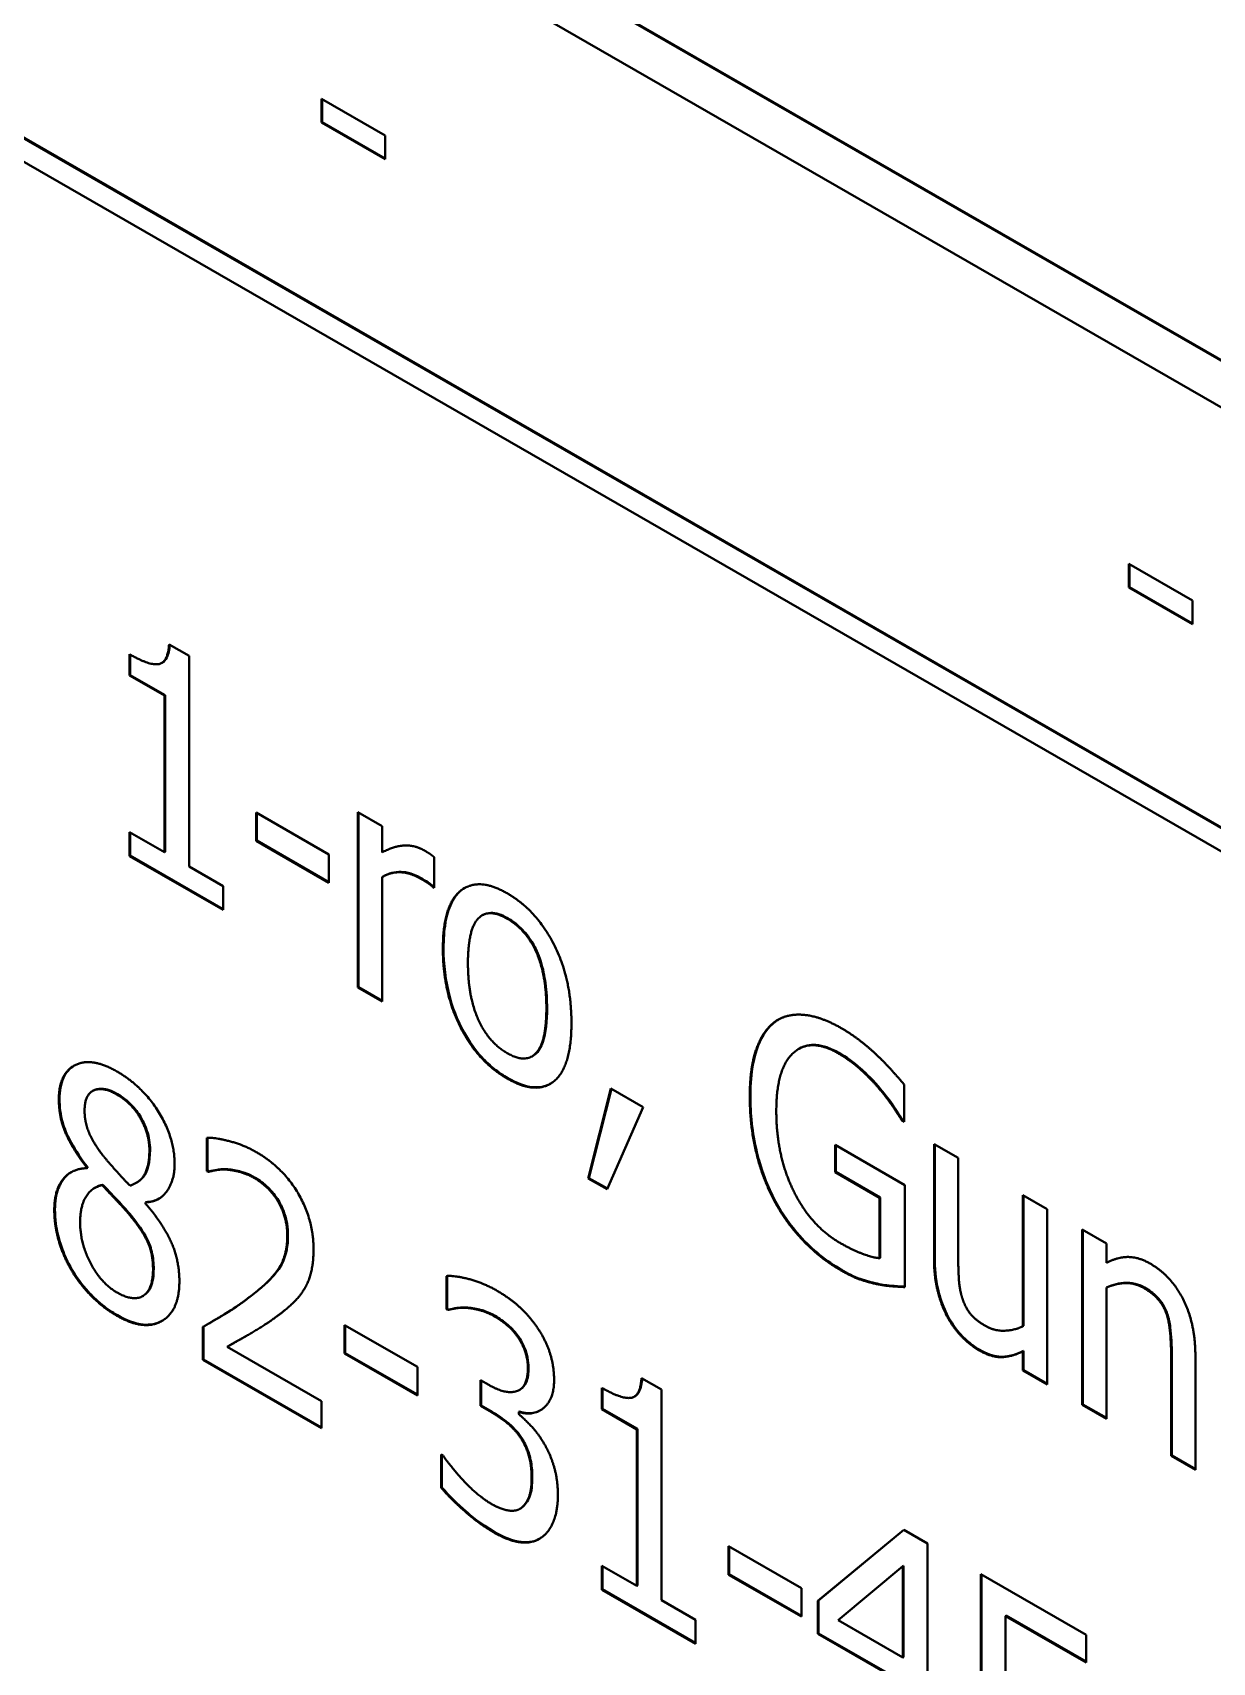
# Model space of a CAD drawing. Header units: millimetres. Extents: x 0 to 3364, y 0 to 2376.
# Drawn here: x 2993.84 to 3000.03, y 1878.05 to 1886.6 of the extents above; entities that cross this region are included whole.
import ezdxf

# ---------------------------------------------------------------- set-up
doc = ezdxf.new("R2010")
doc.units = ezdxf.units.MM
doc.header["$LTSCALE"] = 4
doc.layers.add('가시적인 것(ISO)', color=3, linetype='Continuous', lineweight=40, true_color=0x00ff00)
doc.layers.add('가시적인 좁은 것(ISO)', color=3, linetype='Continuous', lineweight=35, true_color=0x00ff00)

msp = doc.modelspace()

# ---------------------------------------------------------------- linework, layer by layer
at = {"layer": '가시적인 것(ISO)'}
for p, q in [((3021.3157, 1872.6472), (2989.0009, 1891.2561)), ((2989.0044, 1891.2581), (3021.3157, 1872.6513)), ((2989.0009, 1891.0108), (3021.3157, 1872.402)), ((3021.4217, 1870.0109), (2988.8948, 1888.7419)), ((3021.3157, 1870.1946), (2989.0009, 1888.8034)), ((2989.0044, 1888.8055), (3021.3157, 1870.1987)), ((2995.3536, 1886.1287), (2995.3536, 1886.2529)), ((2995.3536, 1886.2529), (2995.6881, 1886.0603)), ((2995.3571, 1886.1307), (2995.3571, 1886.2509)), ((2995.3571, 1886.1307), (2995.3536, 1886.1287)), ((2995.6881, 1885.9361), (2995.3536, 1886.1287)), ((2995.6881, 1885.9402), (2995.3571, 1886.1307)), ((2995.6881, 1886.0603), (2995.6881, 1885.9361)), ((2999.5911, 1883.6885), (2999.5911, 1883.8127)), ((2999.5911, 1883.8127), (2999.9256, 1883.6201)), ((2999.5946, 1883.6905), (2999.5946, 1883.8107)), ((2999.5946, 1883.6905), (2999.5911, 1883.6885)), ((2999.9256, 1883.4959), (2999.5911, 1883.6885)), ((2999.9256, 1883.5), (2999.5946, 1883.6905)), ((2999.9256, 1883.6201), (2999.9256, 1883.4959)), ((2994.5538, 1883.3895), (2994.6587, 1883.3291)), ((2994.3458, 1883.226), (2994.3458, 1883.3383)), ((2994.3493, 1883.2281), (2994.3493, 1883.3363)), ((2994.5188, 1883.2938), (2994.5152, 1883.2917)), ((2994.6587, 1883.3291), (2994.6587, 1882.224)), ((2994.3493, 1883.2281), (2994.3458, 1883.226)), ((2994.5289, 1883.1206), (2994.3458, 1883.226)), ((2994.5324, 1883.1226), (2994.3493, 1883.2281)), ((2994.5324, 1883.1226), (2994.5289, 1883.1206)), ((2994.5289, 1882.2988), (2994.5289, 1883.1206)), ((2994.5324, 1882.3008), (2994.5324, 1883.1226)), ((2995.0111, 1882.358), (2995.0111, 1882.507)), ((2995.0111, 1882.507), (2995.3927, 1882.2873)), ((2995.0146, 1882.36), (2995.0146, 1882.505)), ((2995.5448, 1882.5087), (2995.672, 1882.4355)), ((2995.5448, 1881.5885), (2995.5448, 1882.5087)), ((2995.5484, 1881.5905), (2995.5484, 1882.5067)), ((2994.3458, 1882.279), (2994.3458, 1882.4042)), ((2994.3458, 1882.4042), (2994.5289, 1882.2988)), ((2994.3493, 1882.281), (2994.3493, 1882.4022)), ((2995.672, 1882.4355), (2995.672, 1882.2983)), ((2995.0146, 1882.36), (2995.0111, 1882.358)), ((2995.3927, 1882.1382), (2995.0111, 1882.358)), ((2995.3927, 1882.1423), (2995.0146, 1882.36)), ((2994.3493, 1882.281), (2994.3458, 1882.279)), ((2994.8374, 1881.9958), (2994.3458, 1882.279)), ((2994.8374, 1881.9999), (2994.3493, 1882.281)), ((2994.5324, 1882.3008), (2994.5289, 1882.2988)), ((2995.3927, 1882.2873), (2995.3927, 1882.1382)), ((2995.9454, 1882.2731), (2995.9454, 1882.1121)), ((2994.6587, 1882.224), (2994.8374, 1882.1211)), ((2995.672, 1882.1681), (2995.672, 1881.5152)), ((2995.679, 1882.1722), (2995.6754, 1882.1701)), ((2994.8374, 1882.1211), (2994.8374, 1881.9958)), ((2995.942, 1882.1181), (2995.9385, 1882.1161)), ((2995.9454, 1882.1121), (2995.9385, 1882.1161)), ((2995.9454, 1882.1162), (2995.942, 1882.1181)), ((2996.2006, 1881.9695), (2996.197, 1881.9674)), ((2995.5484, 1881.5905), (2995.5448, 1881.5885)), ((2995.672, 1881.5152), (2995.5448, 1881.5885)), ((2995.672, 1881.5193), (2995.5484, 1881.5905)), ((2996.4622, 1881.2296), (2996.4587, 1881.2276)), ((2997.8626, 1881.2689), (2997.8591, 1881.2668)), ((2994.1557, 1881.0477), (2994.1522, 1881.0456)), ((2996.7542, 1880.587), (2996.8728, 1881.0583)), ((2996.7577, 1880.589), (2996.8754, 1881.0568)), ((2996.8728, 1881.0583), (2997.0421, 1880.9608)), ((2998.4114, 1881.0806), (2998.4114, 1880.8838)), ((2997.0421, 1880.9608), (2996.853, 1880.5301)), ((2998.4037, 1880.8923), (2998.4002, 1880.8903)), ((2998.4114, 1880.8838), (2998.4002, 1880.8903)), ((2998.4114, 1880.8879), (2998.4037, 1880.8923)), ((2994.7523, 1880.6259), (2994.7523, 1880.8008)), ((2994.7559, 1880.6279), (2994.7559, 1880.8008)), ((2998.0504, 1880.6197), (2998.0504, 1880.7628)), ((2998.0504, 1880.7628), (2998.4157, 1880.5524)), ((2998.0539, 1880.6217), (2998.0539, 1880.7607)), ((2998.5687, 1880.1702), (2998.5687, 1880.7674)), ((2998.5687, 1880.7674), (2998.6959, 1880.6942)), ((2998.5722, 1880.1722), (2998.5722, 1880.7654)), ((2998.6959, 1880.6942), (2998.6959, 1880.1695)), ((2994.125, 1880.6474), (2994.1214, 1880.6454)), ((2994.1214, 1880.6404), (2994.1214, 1880.6454)), ((2994.125, 1880.6424), (2994.1214, 1880.6404)), ((2994.125, 1880.6424), (2994.125, 1880.6474)), ((2994.7559, 1880.6279), (2994.7523, 1880.6259)), ((2994.7601, 1880.6214), (2994.7523, 1880.6259)), ((2994.7636, 1880.6235), (2994.7559, 1880.6279)), ((2994.7636, 1880.6235), (2994.7601, 1880.6214)), ((2998.0539, 1880.6217), (2998.0504, 1880.6197)), ((2998.2833, 1880.4855), (2998.0504, 1880.6197)), ((2998.2868, 1880.4876), (2998.0539, 1880.6217)), ((2994.1666, 1880.5386), (2994.1631, 1880.5366)), ((2994.2066, 1880.5537), (2994.2031, 1880.5516)), ((2994.3837, 1880.5649), (2994.3801, 1880.5629)), ((2996.7577, 1880.589), (2996.7542, 1880.587)), ((2996.853, 1880.5301), (2996.7542, 1880.587)), ((2996.8545, 1880.5333), (2996.7577, 1880.589)), ((2998.4157, 1880.5524), (2998.4157, 1880.0168)), ((2994.4327, 1880.4632), (2994.4292, 1880.4612)), ((2994.4292, 1880.4612), (2994.4292, 1880.4562)), ((2998.2868, 1880.4876), (2998.2833, 1880.4855)), ((2998.2833, 1880.1685), (2998.2833, 1880.4855)), ((2998.2868, 1880.1706), (2998.2868, 1880.4876)), ((2999.0354, 1879.811), (2999.0354, 1880.4987)), ((2999.0354, 1880.4987), (2999.1626, 1880.4254)), ((2999.0389, 1879.813), (2999.0389, 1880.4966)), ((2994.3545, 1880.392), (2994.3509, 1880.39)), ((2999.1626, 1880.4254), (2999.1626, 1879.5052)), ((2999.3465, 1879.3992), (2999.3465, 1880.3195)), ((2999.3465, 1880.3195), (2999.4737, 1880.2462)), ((2999.3501, 1879.4013), (2999.3501, 1880.3174)), ((2999.4737, 1880.2462), (2999.4737, 1880.1439)), ((2998.2868, 1880.1706), (2998.2833, 1880.1685)), ((2996.0098, 1879.9008), (2996.0098, 1880.0747)), ((2996.0134, 1879.9028), (2996.0134, 1880.0749)), ((2999.4773, 1880.0157), (2999.4737, 1880.0137)), ((2999.4737, 1880.0137), (2999.4737, 1879.326)), ((2994.4187, 1879.9716), (2994.4152, 1879.9696)), ((2996.0134, 1879.9028), (2996.0098, 1879.9008)), ((2996.0176, 1879.8963), (2996.0098, 1879.9008)), ((2996.0211, 1879.8983), (2996.0134, 1879.9028)), ((2996.0211, 1879.8983), (2996.0176, 1879.8963)), ((2996.1208, 1879.9095), (2996.1173, 1879.9075)), ((2999.7927, 1879.8768), (2999.7892, 1879.8748)), ((2994.7317, 1879.6341), (2994.7317, 1879.808)), ((2994.7352, 1879.6361), (2994.7352, 1879.81)), ((2994.7664, 1879.8278), (2994.7629, 1879.8258)), ((2995.4752, 1879.668), (2995.4752, 1879.8171)), ((2995.4752, 1879.8171), (2995.8568, 1879.5973)), ((2995.4787, 1879.6701), (2995.4787, 1879.8151)), ((2996.3881, 1879.7566), (2996.3846, 1879.7545)), ((2999.0389, 1879.813), (2999.0354, 1879.811)), ((2994.8616, 1879.7055), (2994.8581, 1879.7034)), ((2994.8581, 1879.7034), (2995.354, 1879.4178)), ((2995.4787, 1879.6701), (2995.4752, 1879.668)), ((2995.8568, 1879.4483), (2995.4752, 1879.668)), ((2995.8568, 1879.4523), (2995.4787, 1879.6701)), ((2999.0389, 1879.6818), (2999.0354, 1879.6798)), ((2999.0354, 1879.5784), (2999.0354, 1879.6798)), ((2999.0389, 1879.5804), (2999.0389, 1879.6818)), ((2994.7352, 1879.6361), (2994.7317, 1879.6341)), ((2995.354, 1879.2757), (2994.7317, 1879.6341)), ((2995.354, 1879.2798), (2994.7352, 1879.6361)), ((2995.8568, 1879.5973), (2995.8568, 1879.4483)), ((2999.0389, 1879.5804), (2999.0354, 1879.5784)), ((2999.1626, 1879.5052), (2999.0354, 1879.5784)), ((2999.1626, 1879.5092), (2999.0389, 1879.5804)), ((2999.8133, 1879.1305), (2999.8133, 1879.6552)), ((2999.8168, 1879.1325), (2999.8168, 1879.6572)), ((2999.9405, 1879.6545), (2999.9405, 1879.0572)), ((2996.1878, 1879.3928), (2996.1878, 1879.529)), ((2996.1878, 1879.529), (2996.2325, 1879.5033)), ((2996.1913, 1879.3949), (2996.1913, 1879.527)), ((2997.0335, 1879.5388), (2997.1384, 1879.4784)), ((2995.354, 1879.4178), (2995.354, 1879.2757)), ((2996.3958, 1879.4783), (2996.3923, 1879.4763)), ((2996.8255, 1879.3754), (2996.8255, 1879.4877)), ((2996.8291, 1879.3774), (2996.8291, 1879.4857)), ((2996.9985, 1879.4431), (2996.995, 1879.4411)), ((2997.1384, 1879.4784), (2997.1384, 1878.3734)), ((2996.1913, 1879.3949), (2996.1878, 1879.3928)), ((2996.2453, 1879.3597), (2996.1878, 1879.3928)), ((2996.2489, 1879.3617), (2996.1913, 1879.3949)), ((2996.3924, 1879.3635), (2996.3889, 1879.3615)), ((2996.3889, 1879.3615), (2996.3889, 1879.3496)), ((2996.8291, 1879.3774), (2996.8255, 1879.3754)), ((2997.0086, 1879.27), (2996.8255, 1879.3754)), ((2997.0121, 1879.272), (2996.8291, 1879.3774)), ((2999.3501, 1879.4013), (2999.3465, 1879.3992)), ((2999.4737, 1879.326), (2999.3465, 1879.3992)), ((2999.4737, 1879.3301), (2999.3501, 1879.4013)), ((2997.0121, 1879.272), (2997.0086, 1879.27)), ((2997.0086, 1878.4481), (2997.0086, 1879.27)), ((2997.0121, 1878.4501), (2997.0121, 1879.272)), ((2995.9823, 1879.1375), (2995.9918, 1879.132)), ((2995.9823, 1878.9636), (2995.9823, 1879.1375)), ((2995.9859, 1878.9656), (2995.9859, 1879.1355)), ((2999.8168, 1879.1325), (2999.8133, 1879.1305)), ((2999.9405, 1879.0572), (2999.8133, 1879.1305)), ((2999.9405, 1879.0613), (2999.8168, 1879.1325)), ((2995.9859, 1878.9656), (2995.9823, 1878.9636)), ((2996.3986, 1878.8549), (2996.3951, 1878.8529)), ((2996.4053, 1878.8592), (2996.4018, 1878.8572)), ((2997.9592, 1878.3697), (2998.4096, 1878.7424)), ((2997.9628, 1878.3718), (2998.4103, 1878.742)), ((2998.4096, 1878.7424), (2998.5343, 1878.6706)), ((2997.4908, 1878.5073), (2997.4908, 1878.6564)), ((2997.4908, 1878.6564), (2997.8724, 1878.4366)), ((2997.4943, 1878.5094), (2997.4943, 1878.6543)), ((2998.5343, 1878.6706), (2998.5343, 1877.9979)), ((2996.8255, 1878.4283), (2996.8255, 1878.5535)), ((2996.8255, 1878.5535), (2997.0086, 1878.4481)), ((2996.8291, 1878.4304), (2996.8291, 1878.5515)), ((2998.4045, 1878.5516), (2998.065, 1878.2681)), ((2998.408, 1878.5536), (2998.4045, 1878.5516)), ((2998.4045, 1878.0726), (2998.4045, 1878.5516)), ((2998.408, 1878.0746), (2998.408, 1878.5536)), ((2997.4943, 1878.5094), (2997.4908, 1878.5073)), ((2997.8724, 1878.2876), (2997.4908, 1878.5073)), ((2997.8724, 1878.2916), (2997.4943, 1878.5094)), ((2998.8145, 1877.8772), (2998.8145, 1878.5093)), ((2998.8145, 1878.5093), (2999.3672, 1878.191)), ((2998.818, 1877.8793), (2998.818, 1878.5072)), ((2996.8291, 1878.4304), (2996.8255, 1878.4283)), ((2997.3172, 1878.1452), (2996.8255, 1878.4283)), ((2997.3172, 1878.1493), (2996.8291, 1878.4304)), ((2997.0121, 1878.4501), (2997.0086, 1878.4481)), ((2997.8724, 1878.4366), (2997.8724, 1878.2876)), ((2997.1384, 1878.3734), (2997.3172, 1878.2704)), ((2997.9628, 1878.3718), (2997.9592, 1878.3697)), ((2997.9592, 1878.1968), (2997.9592, 1878.3697)), ((2997.9628, 1878.1989), (2997.9628, 1878.3718)), ((2998.9478, 1878.2925), (2998.9443, 1878.2904)), ((2999.3672, 1878.051), (2998.9478, 1878.2925)), ((2997.3172, 1878.2704), (2997.3172, 1878.1452)), ((2998.065, 1878.2681), (2998.4045, 1878.0726)), ((2999.3672, 1878.0469), (2998.9443, 1878.2904)), ((2998.9443, 1878.2904), (2998.9443, 1877.9635)), ((2997.9628, 1878.1989), (2997.9592, 1878.1968)), ((2998.4045, 1877.9404), (2997.9592, 1878.1968)), ((2998.408, 1877.9425), (2997.9628, 1878.1989)), ((2999.3672, 1878.191), (2999.3672, 1878.0469)), ((2998.408, 1878.0746), (2998.4045, 1878.0726))]:
    msp.add_line(p, q, dxfattribs=at)
for points, degree in [([(2994.3458, 1883.3383), (2994.4498, 1883.2784), (2994.5478, 1883.2936), (2994.5538, 1883.3895)], 2), ([(2995.672, 1882.2983), (2995.7417, 1882.3338), (2995.8457, 1882.3355), (2995.8938, 1882.3078)], 2), ([(2995.8938, 1882.3078), (2995.9136, 1882.2964), (2995.9333, 1882.283), (2995.9454, 1882.2731)], 2), ([(2995.8706, 1882.1621), (2995.819, 1882.1918), (2995.7176, 1882.1956), (2995.672, 1882.1681)], 2), ([(2995.9385, 1882.1161), (2995.9247, 1882.129), (2995.8929, 1882.1493), (2995.8706, 1882.1621)], 2), ([(2995.9909, 1881.7917), (2995.9909, 1882.0223), (2996.1766, 1882.1708), (2996.3287, 1882.0832)], 2), ([(2996.3287, 1882.0832), (2996.4817, 1881.995), (2996.6657, 1881.6347), (2996.6657, 1881.4032)], 2), ([(2996.3287, 1881.95), (2996.2299, 1882.0069), (2996.1224, 1881.8949), (2996.1224, 1881.716)], 2), ([(2996.5341, 1881.4789), (2996.5341, 1881.6578), (2996.4276, 1881.8931), (2996.3287, 1881.95)], 2), ([(2996.3287, 1881.1112), (2996.1714, 1881.2018), (2995.9909, 1881.5671), (2995.9909, 1881.7917)], 2), ([(2996.1224, 1881.716), (2996.1224, 1881.5421), (2996.2299, 1881.3013), (2996.3287, 1881.2444)], 2), ([(2996.3287, 1881.2444), (2996.4267, 1881.188), (2996.5341, 1881.302), (2996.5341, 1881.4789)], 2), ([(2996.6657, 1881.4032), (2996.6657, 1881.1706), (2996.4817, 1881.0231), (2996.3287, 1881.1112)], 2), ([(2997.6017, 1881.0182), (2997.6017, 1881.1663), (2997.6696, 1881.3617), (2997.7332, 1881.4085)], 2), ([(2997.7332, 1881.4085), (2997.7951, 1881.4534), (2997.9747, 1881.4374), (2998.0822, 1881.3755)], 2), ([(2997.7367, 1881.4106), (2997.7417, 1881.4142), (2997.7468, 1881.4175), (2997.752, 1881.4206)], 3), ([(2998.0822, 1881.3755), (2998.1329, 1881.3463), (2998.2257, 1881.275), (2998.2687, 1881.2343)], 2), ([(2998.0658, 1881.2438), (2997.9206, 1881.3275), (2997.7409, 1881.1646), (2997.7409, 1880.943)], 2), ([(2998.273, 1881.0669), (2998.2317, 1881.1155), (2998.1269, 1881.2087), (2998.0658, 1881.2438)], 2), ([(2998.2687, 1881.2343), (2998.3022, 1881.2031), (2998.3856, 1881.1114), (2998.4114, 1881.0806)], 2), ([(2993.9753, 1881.0008), (2993.9753, 1881.1389), (2994.1472, 1881.2248), (2994.2796, 1881.1486)], 2), ([(2994.2796, 1881.1486), (2994.4171, 1881.0694), (2994.583, 1880.7989), (2994.583, 1880.6618)], 2), ([(2994.2787, 1881.0278), (2994.2048, 1881.0704), (2994.1103, 1881.0265), (2994.1103, 1880.942)], 2), ([(2998.4002, 1880.8903), (2998.3753, 1880.9315), (2998.3211, 1881.0113), (2998.273, 1881.0669)], 2), ([(2994.1214, 1880.6454), (2994.0475, 1880.7406), (2993.9753, 1880.9074), (2993.9753, 1881.0008)], 2), ([(2994.4506, 1880.736), (2994.4506, 1880.8185), (2994.3595, 1880.9813), (2994.2787, 1881.0278)], 2), ([(2997.7332, 1880.4644), (2997.6696, 1880.5826), (2997.6017, 1880.8622), (2997.6017, 1881.0182)], 2), ([(2994.1103, 1880.942), (2994.1103, 1880.8814), (2994.1584, 1880.7692), (2994.2065, 1880.7077)], 2), ([(2997.7409, 1880.943), (2997.7409, 1880.8197), (2997.7882, 1880.6077), (2997.8329, 1880.5183)], 2), ([(2994.7523, 1880.8008), (2994.7945, 1880.8014), (2994.944, 1880.764), (2995.0111, 1880.7254)], 2), ([(2994.2065, 1880.7077), (2994.2272, 1880.6819), (2994.314, 1880.5832), (2994.3492, 1880.549)], 2), ([(2994.3492, 1880.549), (2994.4085, 1880.5695), (2994.4506, 1880.6615), (2994.4506, 1880.736)], 2), ([(2995.0111, 1880.7254), (2995.152, 1880.6442), (2995.3119, 1880.3703), (2995.3119, 1880.2152)], 2), ([(2993.9513, 1880.4224), (2993.9513, 1880.5218), (2994.0389, 1880.6382), (2994.1214, 1880.6404)], 2), ([(2994.583, 1880.6618), (2994.583, 1880.5793), (2994.5039, 1880.4639), (2994.4292, 1880.4612)], 2), ([(2994.8572, 1880.6331), (2994.8288, 1880.6355), (2994.7764, 1880.626), (2994.7601, 1880.6214)], 2), ([(2995.0016, 1880.5887), (2994.9655, 1880.6095), (2994.8916, 1880.6302), (2994.8572, 1880.6331)], 2), ([(2994.2031, 1880.5516), (2994.1464, 1880.5396), (2994.0871, 1880.4406), (2994.0871, 1880.3561)], 2), ([(2994.2066, 1880.5537), (2994.1923, 1880.5506), (2994.1789, 1880.5457), (2994.1666, 1880.5386)], 3), ([(2994.3509, 1880.39), (2994.3277, 1880.4192), (2994.2512, 1880.5001), (2994.2031, 1880.5516)], 2), ([(2995.1245, 1880.4682), (2995.1013, 1880.5064), (2995.0386, 1880.5674), (2995.0016, 1880.5887)], 2), ([(2997.8329, 1880.5183), (2997.8767, 1880.4295), (2997.9988, 1880.2926), (2998.0753, 1880.2486)], 2), ([(2994.4292, 1880.4562), (2994.5168, 1880.3561), (2994.6079, 1880.1605), (2994.6079, 1880.0472)], 2), ([(2994.501, 1880.4809), (2994.4809, 1880.4698), (2994.4579, 1880.4641), (2994.4327, 1880.4632)], 3), ([(2995.1744, 1880.2855), (2995.1744, 1880.3372), (2995.1477, 1880.43), (2995.1245, 1880.4682)], 2), ([(2998.0804, 1880.1045), (2997.9739, 1880.1659), (2997.7968, 1880.3473), (2997.7332, 1880.4644)], 2), ([(2994.0381, 1880.111), (2993.9951, 1880.1855), (2993.9513, 1880.3459), (2993.9513, 1880.4224)], 2), ([(2994.0871, 1880.3561), (2994.0871, 1880.2448), (2994.1979, 1880.0359), (2994.2813, 1879.9878)], 2), ([(2994.4696, 1880.111), (2994.4696, 1880.1865), (2994.4206, 1880.3042), (2994.3509, 1880.39)], 2), ([(2994.975, 1879.9631), (2995.0901, 1880.0508), (2995.1744, 1880.1871), (2995.1744, 1880.2855)], 2), ([(2995.3119, 1880.2152), (2995.3119, 1880.1427), (2995.2844, 1880.0373), (2995.2595, 1880)], 2), ([(2998.0753, 1880.2486), (2998.132, 1880.2159), (2998.2446, 1880.1709), (2998.2833, 1880.1685)], 2), ([(2999.4737, 1880.1439), (2999.5305, 1880.1738), (2999.6413, 1880.1755), (2999.7032, 1880.1399)], 2), ([(2994.2796, 1879.8666), (2994.2048, 1879.9097), (2994.081, 1880.0356), (2994.0381, 1880.111)], 2), ([(2994.2813, 1879.9878), (2994.3664, 1879.9388), (2994.4696, 1880.0037), (2994.4696, 1880.111)], 2), ([(2998.267, 1880.0328), (2998.2171, 1880.0437), (2998.1372, 1880.0718), (2998.0804, 1880.1045)], 2), ([(2998.6366, 1879.8647), (2998.6048, 1879.9258), (2998.5687, 1880.0767), (2998.5687, 1880.1702)], 2), ([(2998.6959, 1880.1695), (2998.6959, 1880.0959), (2998.7045, 1879.9946), (2998.7199, 1879.9499)], 2), ([(2999.7032, 1880.1399), (2999.815, 1880.0756), (2999.9405, 1879.8244), (2999.9405, 1879.6545)], 2), ([(2994.6079, 1880.0472), (2994.6079, 1879.8902), (2994.4206, 1879.7854), (2994.2796, 1879.8666)], 2), ([(2996.0098, 1880.0747), (2996.0537, 1880.0783), (2996.2049, 1880.0378), (2996.2729, 1879.9987)], 2), ([(2998.4157, 1880.0168), (2998.3899, 1880.0177), (2998.3039, 1880.0245), (2998.267, 1880.0328)], 2), ([(2999.6697, 1880.0121), (2999.6224, 1880.0393), (2999.5219, 1880.0356), (2999.4737, 1880.0137)], 2), ([(2999.7892, 1879.8748), (2999.7737, 1879.9184), (2999.7178, 1879.9844), (2999.6697, 1880.0121)], 2), ([(2994.7317, 1879.808), (2994.7988, 1879.8459), (2994.9182, 1879.9192), (2994.975, 1879.9631)], 2), ([(2995.2595, 1880), (2995.2345, 1879.9607), (2995.1641, 1879.8959), (2995.1254, 1879.8675)], 2), ([(2996.2729, 1879.9987), (2996.3416, 1879.9591), (2996.443, 1879.867), (2996.4843, 1879.8074)], 2), ([(2998.7199, 1879.9499), (2998.7354, 1879.9052), (2998.7896, 1879.8412), (2998.8394, 1879.8125)], 2), ([(2995.1254, 1879.8675), (2995.0618, 1879.8196), (2994.9053, 1879.7289), (2994.8581, 1879.7034)], 2), ([(2996.1173, 1879.9075), (2996.0846, 1879.9094), (2996.0365, 1879.9013), (2996.0176, 1879.8963)], 2), ([(2996.2617, 1879.8631), (2996.2247, 1879.8844), (2996.1525, 1879.9041), (2996.1173, 1879.9075)], 2), ([(2996.3846, 1879.7545), (2996.3588, 1879.7902), (2996.2969, 1879.8428), (2996.2617, 1879.8631)], 2), ([(2998.8059, 1879.6847), (2998.7569, 1879.7129), (2998.6692, 1879.8032), (2998.6366, 1879.8647)], 2), ([(2999.8133, 1879.6552), (2999.8133, 1879.7188), (2999.8029, 1879.834), (2999.7892, 1879.8748)], 2), ([(2994.9605, 1879.7609), (2994.9281, 1879.7423), (2994.8919, 1879.7218), (2994.8616, 1879.7055)], 3), ([(2996.437, 1879.5912), (2996.437, 1879.6379), (2996.4069, 1879.7218), (2996.3846, 1879.7545)], 2), ([(2996.4843, 1879.8074), (2996.529, 1879.7429), (2996.5745, 1879.6044), (2996.5745, 1879.5289)], 2), ([(2998.8394, 1879.8125), (2998.8858, 1879.7858), (2998.9915, 1879.7895), (2999.0354, 1879.811)], 2), ([(2999.0354, 1879.6798), (2998.9769, 1879.6508), (2998.8712, 1879.6471), (2998.8059, 1879.6847)], 2), ([(2996.2325, 1879.5033), (2996.3236, 1879.4508), (2996.437, 1879.4908), (2996.437, 1879.5912)], 2), ([(2996.5745, 1879.5289), (2996.5745, 1879.4275), (2996.4654, 1879.3373), (2996.3889, 1879.3615)], 2), ([(2996.8255, 1879.4877), (2996.9295, 1879.4278), (2997.0275, 1879.4429), (2997.0335, 1879.5388)], 2), ([(2996.3966, 1879.2288), (2996.3683, 1879.27), (2996.2909, 1879.3335), (2996.2453, 1879.3597)], 2), ([(2996.3889, 1879.3496), (2996.4207, 1879.3233), (2996.4929, 1879.246), (2996.5238, 1879.1924)], 2), ([(2996.4568, 1879.0163), (2996.4568, 1879.0829), (2996.425, 1879.1877), (2996.3966, 1879.2288)], 2), ([(2996.5238, 1879.1924), (2996.5548, 1879.1398), (2996.5943, 1879.0057), (2996.5943, 1878.9252)], 2), ([(2995.9918, 1879.132), (2996.0348, 1879.0695), (2996.1774, 1878.9178), (2996.2496, 1878.8762)], 2), ([(2996.4018, 1878.8572), (2996.4284, 1878.8786), (2996.4568, 1878.9497), (2996.4568, 1879.0163)], 2), ([(2996.2574, 1878.7297), (2996.1817, 1878.7732), (2996.033, 1878.9036), (2995.9823, 1878.9636)], 2), ([(2996.5943, 1878.9252), (2996.5943, 1878.8427), (2996.5479, 1878.7293), (2996.5049, 1878.7004)], 2), ([(2996.2496, 1878.8762), (2996.2909, 1878.8525), (2996.3734, 1878.8367), (2996.4018, 1878.8572)], 2), ([(2996.3986, 1878.8549), (2996.4009, 1878.8562), (2996.4031, 1878.8577), (2996.4053, 1878.8592)], 3), ([(2996.5049, 1878.7004), (2996.4611, 1878.67), (2996.3365, 1878.6841), (2996.2574, 1878.7297)], 2)]:
    msp.add_open_spline(points, degree=degree, dxfattribs=at)
for points, knots in [([(2994.5188, 1883.2938), (2994.5288, 1883.2995), (2994.5363, 1883.3089), (2994.5509, 1883.3389), (2994.5553, 1883.363), (2994.5571, 1883.3876)], [-0.0317599, -0.0317599, -0.0317599, -0.0317599, -0.01978743, -0.01978743, -0.00099637, -0.00099637, -0.00099637, -0.00099637]), ([(2995.8741, 1882.1642), (2995.8568, 1882.1742), (2995.8397, 1882.1817), (2995.8031, 1882.193), (2995.7858, 1882.1952), (2995.737, 1882.197), (2995.7062, 1882.1879), (2995.679, 1882.1722)], [-0.05828388, -0.05828388, -0.05828388, -0.05828388, -0.0470529, -0.0470529, -0.03397152, -0.03397152, -0.00135985, -0.00135985, -0.00135985, -0.00135985]), ([(2995.942, 1882.1181), (2995.9286, 1882.1307), (2995.9168, 1882.1383), (2995.9001, 1882.149), (2995.8864, 1882.1571), (2995.8741, 1882.1642)], [-0.0141823, -0.0141823, -0.0141823, -0.0141823, -0.01041743, -0.01041743, 0, 0, 0, 0]), ([(2995.9945, 1881.7938), (2995.9945, 1881.841), (2995.9974, 1881.8872), (2996.0111, 1881.9666), (2996.0209, 1882.0012), (2996.0575, 1882.0765), (2996.0844, 1882.0988), (2996.1059, 1882.1115)], [-0.13063328, -0.13063328, -0.13063328, -0.13063328, -0.1123019, -0.1123019, -0.09621194, -0.09621194, -0.07150376, -0.07150376, -0.07150376, -0.07150376]), ([(2996.3323, 1881.952), (2996.3163, 1881.9612), (2996.3003, 1881.9687), (2996.2701, 1881.9784), (2996.2562, 1881.9809), (2996.2271, 1881.9805), (2996.213, 1881.9766), (2996.2006, 1881.9695)], [-0.13544963, -0.13544963, -0.13544963, -0.13544963, -0.11875979, -0.11875979, -0.10326441, -0.10326441, -0.08473146, -0.08473146, -0.08473146, -0.08473146]), ([(2996.5377, 1881.4809), (2996.5377, 1881.5229), (2996.5355, 1881.5678), (2996.5244, 1881.649), (2996.5167, 1881.6874), (2996.4908, 1881.7675), (2996.4755, 1881.7977), (2996.4473, 1881.8461), (2996.4293, 1881.8704), (2996.3845, 1881.9173), (2996.3585, 1881.9369), (2996.3323, 1881.952)], [-0.085957, -0.085957, -0.085957, -0.085957, -0.06934265, -0.06934265, -0.05592497, -0.05592497, -0.04101288, -0.04101288, -0.02228505, -0.02228505, 0, 0, 0, 0]), ([(2996.3323, 1881.1133), (2996.3079, 1881.1273), (2996.2835, 1881.1437), (2996.2373, 1881.1808), (2996.2156, 1881.2009), (2996.1598, 1881.2616), (2996.1292, 1881.3046), (2996.0782, 1881.3962), (2996.05, 1881.4567), (2996.0033, 1881.624), (2995.9945, 1881.7125), (2995.9945, 1881.7938)], [-0.2314011, -0.2314011, -0.2314011, -0.2314011, -0.1968434, -0.1968434, -0.1646481, -0.1646481, -0.1102897, -0.1102897, -0.0596216, -0.0596216, 0, 0, 0, 0]), ([(2996.4622, 1881.2296), (2996.4657, 1881.2316), (2996.469, 1881.2338), (2996.4937, 1881.253), (2996.5069, 1881.2782), (2996.5319, 1881.3504), (2996.5377, 1881.4138), (2996.5377, 1881.4809)], [-0.07855563, -0.07855563, -0.07855563, -0.07855563, -0.07477469, -0.07477469, -0.04926273, -0.04926273, 0, 0, 0, 0]), ([(2997.6052, 1881.0202), (2997.6052, 1881.1527), (2997.6256, 1881.2331), (2997.6673, 1881.338), (2997.6968, 1881.3812), (2997.7367, 1881.4106)], [-0.1010123, -0.1010123, -0.1010123, -0.1010123, -0.0512306, -0.0512306, 0, 0, 0, 0]), ([(2998.0694, 1881.2458), (2998.0481, 1881.2581), (2998.027, 1881.2681), (2997.9863, 1881.2822), (2997.9671, 1881.2865), (2997.9162, 1881.2901), (2997.8877, 1881.2833), (2997.8626, 1881.2689)], [-0.2319582, -0.2319582, -0.2319582, -0.2319582, -0.2003238, -0.2003238, -0.1702621, -0.1702621, -0.1174823, -0.1174823, -0.1174823, -0.1174823]), ([(2998.2765, 1881.0689), (2998.2359, 1881.1167), (2998.1976, 1881.1509), (2998.1459, 1881.197), (2998.1076, 1881.2238), (2998.0694, 1881.2458)], [-0.04550665, -0.04550665, -0.04550665, -0.04550665, -0.03248246, -0.03248246, 0, 0, 0, 0]), ([(2993.9789, 1881.0028), (2993.9789, 1881.0456), (2993.985, 1881.0837), (2994.0125, 1881.1437), (2994.0316, 1881.1646), (2994.0554, 1881.1788)], [-0.12921529, -0.12921529, -0.12921529, -0.12921529, -0.09902146, -0.09902146, -0.07121286, -0.07121286, -0.07121286, -0.07121286]), ([(2994.2823, 1881.0299), (2994.2678, 1881.0382), (2994.2533, 1881.0451), (2994.2259, 1881.0545), (2994.2132, 1881.0573), (2994.1797, 1881.0588), (2994.165, 1881.053), (2994.1557, 1881.0477)], [-0.05867166, -0.05867166, -0.05867166, -0.05867166, -0.05189461, -0.05189461, -0.04562209, -0.04562209, -0.03464209, -0.03464209, -0.03464209, -0.03464209]), ([(2994.4542, 1880.7381), (2994.4542, 1880.7539), (2994.4529, 1880.7704), (2994.4474, 1880.8038), (2994.4433, 1880.8202), (2994.4272, 1880.8682), (2994.414, 1880.893), (2994.3913, 1880.9317), (2994.3752, 1880.953), (2994.3334, 1880.9963), (2994.3077, 1881.0152), (2994.2823, 1881.0299)], [-0.05989215, -0.05989215, -0.05989215, -0.05989215, -0.05404353, -0.05404353, -0.04852632, -0.04852632, -0.03817621, -0.03817621, -0.02161121, -0.02161121, 0, 0, 0, 0]), ([(2996.5554, 1881.0841), (2996.5281, 1881.069), (2996.497, 1881.0627), (2996.4206, 1881.0705), (2996.3767, 1881.0877), (2996.3323, 1881.1133)], [-0.07012066, -0.07012066, -0.07012066, -0.07012066, -0.03775459, -0.03775459, 0, 0, 0, 0]), ([(2998.4037, 1880.8923), (2998.3871, 1880.9198), (2998.3697, 1880.9469), (2998.331, 1881.004), (2998.3036, 1881.0377), (2998.2765, 1881.0689)], [-0.04799963, -0.04799963, -0.04799963, -0.04799963, -0.02569689, -0.02569689, 0, 0, 0, 0]), ([(2994.125, 1880.6474), (2994.094, 1880.6873), (2994.0639, 1880.7309), (2994.0141, 1880.8228), (2994.0024, 1880.8567), (2993.9836, 1880.9221), (2993.9789, 1880.9639), (2993.9789, 1881.0028)], [-0.05713159, -0.05713159, -0.05713159, -0.05713159, -0.04306073, -0.04306073, -0.0285692, -0.0285692, 0, 0, 0, 0]), ([(2997.7367, 1880.4665), (2997.715, 1880.5069), (2997.6964, 1880.5481), (2997.6607, 1880.6424), (2997.6477, 1880.6891), (2997.6142, 1880.8271), (2997.6052, 1880.9274), (2997.6052, 1881.0202)], [-0.1102144, -0.1102144, -0.1102144, -0.1102144, -0.0915163, -0.0915163, -0.0681294, -0.0681294, 0, 0, 0, 0]), ([(2994.3837, 1880.5649), (2994.3903, 1880.5687), (2994.3966, 1880.573), (2994.4149, 1880.5881), (2994.4256, 1880.6011), (2994.4398, 1880.632), (2994.4542, 1880.6662), (2994.4542, 1880.7381)], [-0.1409365, -0.1409365, -0.1409365, -0.1409365, -0.1125036, -0.1125036, -0.0527141, -0.0527141, 0, 0, 0, 0]), ([(2993.9548, 1880.4244), (2993.9548, 1880.4653), (2993.9604, 1880.502), (2993.9818, 1880.5588), (2993.9979, 1880.5875), (2994.0297, 1880.6131), (2994.0351, 1880.6168), (2994.0407, 1880.6201)], [-0.11622312, -0.11622312, -0.11622312, -0.11622312, -0.07193275, -0.07193275, -0.03671826, -0.03671826, -0.02992557, -0.02992557, -0.02992557, -0.02992557]), ([(2994.8607, 1880.6351), (2994.8326, 1880.6375), (2994.813, 1880.634), (2994.7927, 1880.6303), (2994.7767, 1880.6271), (2994.7636, 1880.6235)], [-0.02081777, -0.02081777, -0.02081777, -0.02081777, -0.01379429, -0.01379429, 0, 0, 0, 0]), ([(2995.0051, 1880.5907), (2994.9706, 1880.6106), (2994.9437, 1880.6186), (2994.9077, 1880.6287), (2994.8839, 1880.6332), (2994.8607, 1880.6351)], [-0.03148889, -0.03148889, -0.03148889, -0.03148889, -0.02135379, -0.02135379, 0, 0, 0, 0]), ([(2994.3545, 1880.392), (2994.3359, 1880.4154), (2994.3128, 1880.4408), (2994.2642, 1880.4922), (2994.2354, 1880.5229), (2994.2066, 1880.5537)], [-0.04469666, -0.04469666, -0.04469666, -0.04469666, -0.02652761, -0.02652761, 0, 0, 0, 0]), ([(2995.1281, 1880.4703), (2995.1203, 1880.483), (2995.1119, 1880.4951), (2995.0908, 1880.5216), (2995.0801, 1880.5325), (2995.0514, 1880.5604), (2995.0284, 1880.5773), (2995.0051, 1880.5907)], [-0.03025866, -0.03025866, -0.03025866, -0.03025866, -0.02572677, -0.02572677, -0.01975902, -0.01975902, 0, 0, 0, 0]), ([(2995.1779, 1880.2875), (2995.1779, 1880.3068), (2995.1765, 1880.3271), (2995.1712, 1880.3592), (2995.1673, 1880.3794), (2995.1509, 1880.4271), (2995.1409, 1880.4492), (2995.1281, 1880.4703)], [-0.06223784, -0.06223784, -0.06223784, -0.06223784, -0.03135472, -0.03135472, -0.014809, -0.014809, 0, 0, 0, 0]), ([(2998.084, 1880.1065), (2998.045, 1880.1289), (2998.0062, 1880.1553), (2997.9324, 1880.2152), (2997.897, 1880.2484), (2997.8153, 1880.3393), (2997.7729, 1880.3998), (2997.7367, 1880.4665)], [-0.1094442, -0.1094442, -0.1094442, -0.1094442, -0.0764086, -0.0764086, -0.0455615, -0.0455615, 0, 0, 0, 0]), ([(2994.0416, 1880.1131), (2994.0273, 1880.1378), (2994.0148, 1880.163), (2993.9895, 1880.2234), (2993.9812, 1880.2514), (2993.9617, 1880.3227), (2993.9548, 1880.3749), (2993.9548, 1880.4244)], [-0.055253, -0.055253, -0.055253, -0.055253, -0.04713074, -0.04713074, -0.03633603, -0.03633603, 0, 0, 0, 0]), ([(2994.4731, 1880.113), (2994.4731, 1880.1407), (2994.4706, 1880.171), (2994.4562, 1880.2318), (2994.4463, 1880.254), (2994.418, 1880.3087), (2994.3883, 1880.3503), (2994.3545, 1880.392)], [-0.06276564, -0.06276564, -0.06276564, -0.06276564, -0.04780755, -0.04780755, -0.03301806, -0.03301806, 0, 0, 0, 0]), ([(2994.9785, 1879.9651), (2995.1007, 1880.0582), (2995.1358, 1880.1154), (2995.169, 1880.19), (2995.1779, 1880.2352), (2995.1779, 1880.2875)], [-0.07427586, -0.07427586, -0.07427586, -0.07427586, -0.03840956, -0.03840956, 0, 0, 0, 0]), ([(2994.2831, 1879.8686), (2994.256, 1879.8842), (2994.229, 1879.9025), (2994.1712, 1879.9491), (2994.1474, 1879.9731), (2994.0968, 1880.0281), (2994.0671, 1880.0684), (2994.0416, 1880.1131)], [-0.06057937, -0.06057937, -0.06057937, -0.06057937, -0.04691584, -0.04691584, -0.03086619, -0.03086619, 0, 0, 0, 0]), ([(2994.4187, 1879.9716), (2994.4192, 1879.9719), (2994.4198, 1879.9722), (2994.4321, 1879.9797), (2994.4467, 1879.9924), (2994.4689, 1880.0441), (2994.4731, 1880.0775), (2994.4731, 1880.113)], [-0.05199531, -0.05199531, -0.05199531, -0.05199531, -0.0508983, -0.0508983, -0.02606569, -0.02606569, 0, 0, 0, 0]), ([(2998.2705, 1880.0349), (2998.241, 1880.0413), (2998.211, 1880.0491), (2998.1498, 1880.0706), (2998.1153, 1880.0885), (2998.084, 1880.1065)], [-0.05271934, -0.05271934, -0.05271934, -0.05271934, -0.02656558, -0.02656558, 0, 0, 0, 0]), ([(2998.6401, 1879.8668), (2998.6291, 1879.8879), (2998.6197, 1879.9096), (2998.6016, 1879.9593), (2998.5946, 1879.985), (2998.5764, 1880.0611), (2998.5722, 1880.12), (2998.5722, 1880.1722)], [-0.05987922, -0.05987922, -0.05987922, -0.05987922, -0.05040547, -0.05040547, -0.03831234, -0.03831234, 0, 0, 0, 0]), ([(2998.4157, 1880.0189), (2998.3895, 1880.02), (2998.3583, 1880.0225), (2998.3246, 1880.0252), (2998.2974, 1880.0288), (2998.2705, 1880.0349)], [-0.03113001, -0.03113001, -0.03113001, -0.03113001, -0.0238809, -0.0238809, 0, 0, 0, 0]), ([(2999.6732, 1880.0142), (2999.657, 1880.0235), (2999.6409, 1880.03), (2999.6023, 1880.0401), (2999.5841, 1880.0398), (2999.5401, 1880.0382), (2999.5073, 1880.0294), (2999.4773, 1880.0157)], [-0.04783413, -0.04783413, -0.04783413, -0.04783413, -0.04228344, -0.04228344, -0.03417336, -0.03417336, 0, 0, 0, 0]), ([(2999.7927, 1879.8768), (2999.7869, 1879.8932), (2999.7795, 1879.9092), (2999.7594, 1879.9421), (2999.7486, 1879.955), (2999.7194, 1879.9847), (2999.6964, 1880.0008), (2999.6732, 1880.0142)], [-0.03855405, -0.03855405, -0.03855405, -0.03855405, -0.0297502, -0.0297502, -0.01964082, -0.01964082, 0, 0, 0, 0]), ([(2994.7664, 1879.8278), (2994.8107, 1879.8533), (2994.8429, 1879.8728), (2994.9022, 1879.9092), (2994.941, 1879.9361), (2994.9785, 1879.9651)], [-0.07223175, -0.07223175, -0.07223175, -0.07223175, -0.04889198, -0.04889198, 0, 0, 0, 0]), ([(2994.5179, 1879.8399), (2994.5177, 1879.8398), (2994.5174, 1879.8397), (2994.4881, 1879.8234), (2994.455, 1879.8166), (2994.3746, 1879.8245), (2994.3293, 1879.842), (2994.2831, 1879.8686)], [-0.07397937, -0.07397937, -0.07397937, -0.07397937, -0.07373594, -0.07373594, -0.03919898, -0.03919898, 0, 0, 0, 0]), ([(2996.1208, 1879.9095), (2996.0886, 1879.9114), (2996.0706, 1879.9085), (2996.0497, 1879.905), (2996.0349, 1879.902), (2996.0211, 1879.8983)], [-0.02108501, -0.02108501, -0.02108501, -0.02108501, -0.01452286, -0.01452286, 0, 0, 0, 0]), ([(2996.2652, 1879.8651), (2996.2297, 1879.8856), (2996.2032, 1879.8932), (2996.1678, 1879.9029), (2996.144, 1879.9073), (2996.1208, 1879.9095)], [-0.03103479, -0.03103479, -0.03103479, -0.03103479, -0.02134227, -0.02134227, 0, 0, 0, 0]), ([(2996.3881, 1879.7566), (2996.3638, 1879.7903), (2996.3416, 1879.8099), (2996.3097, 1879.8369), (2996.2875, 1879.8523), (2996.2652, 1879.8651)], [-0.02782653, -0.02782653, -0.02782653, -0.02782653, -0.01889632, -0.01889632, 0, 0, 0, 0]), ([(2998.8094, 1879.6868), (2998.7908, 1879.6975), (2998.7724, 1879.7102), (2998.7407, 1879.7364), (2998.7219, 1879.7533), (2998.6786, 1879.8026), (2998.6578, 1879.8333), (2998.6401, 1879.8668)], [-0.06519005, -0.06519005, -0.06519005, -0.06519005, -0.04083245, -0.04083245, -0.02274527, -0.02274527, 0, 0, 0, 0]), ([(2999.8168, 1879.6572), (2999.8168, 1879.7103), (2999.8141, 1879.7643), (2999.8057, 1879.8272), (2999.8008, 1879.8528), (2999.7927, 1879.8768)], [-0.04331503, -0.04331503, -0.04331503, -0.04331503, -0.0157872, -0.0157872, 0, 0, 0, 0]), ([(2996.4406, 1879.5932), (2996.4406, 1879.6104), (2996.439, 1879.6286), (2996.4331, 1879.6573), (2996.429, 1879.6743), (2996.411, 1879.7184), (2996.4007, 1879.7381), (2996.3881, 1879.7566)], [-0.0586607, -0.0586607, -0.0586607, -0.0586607, -0.0290764, -0.0290764, -0.01347233, -0.01347233, 0, 0, 0, 0]), ([(2999.0389, 1879.6818), (2998.9954, 1879.6603), (2998.9507, 1879.6475), (2998.8766, 1879.6547), (2998.8434, 1879.6672), (2998.8094, 1879.6868)], [-0.06807418, -0.06807418, -0.06807418, -0.06807418, -0.02887334, -0.02887334, 0, 0, 0, 0]), ([(2996.3958, 1879.4783), (2996.3962, 1879.4785), (2996.3966, 1879.4787), (2996.4104, 1879.4871), (2996.4207, 1879.4995), (2996.4371, 1879.5375), (2996.4406, 1879.5644), (2996.4406, 1879.5932)], [-0.03790118, -0.03790118, -0.03790118, -0.03790118, -0.03745865, -0.03745865, -0.02113177, -0.02113177, 0, 0, 0, 0]), ([(2996.9985, 1879.4431), (2997.0085, 1879.4489), (2997.0161, 1879.4582), (2997.0307, 1879.4882), (2997.035, 1879.5123), (2997.0368, 1879.537)], [-0.0317599, -0.0317599, -0.0317599, -0.0317599, -0.01978743, -0.01978743, -0.00099637, -0.00099637, -0.00099637, -0.00099637]), ([(2996.4002, 1879.2309), (2996.3906, 1879.2448), (2996.3802, 1879.2577), (2996.3532, 1879.2871), (2996.3392, 1879.2988), (2996.3055, 1879.3264), (2996.2771, 1879.3455), (2996.2489, 1879.3617)], [-0.03274112, -0.03274112, -0.03274112, -0.03274112, -0.02914895, -0.02914895, -0.02391107, -0.02391107, 0, 0, 0, 0]), ([(2996.5029, 1879.3703), (2996.4941, 1879.3654), (2996.4843, 1879.3614), (2996.4492, 1879.3526), (2996.422, 1879.3542), (2996.3924, 1879.3635)], [-0.03670934, -0.03670934, -0.03670934, -0.03670934, -0.02574419, -0.02574419, 0, 0, 0, 0]), ([(2996.4603, 1879.0183), (2996.4603, 1879.044), (2996.4586, 1879.0718), (2996.4481, 1879.1291), (2996.4404, 1879.1513), (2996.4244, 1879.1907), (2996.4135, 1879.2114), (2996.4002, 1879.2309)], [-0.03715444, -0.03715444, -0.03715444, -0.03715444, -0.02600354, -0.02600354, -0.01425393, -0.01425393, 0, 0, 0, 0]), ([(2996.4053, 1878.8592), (2996.4226, 1878.8731), (2996.4367, 1878.8925), (2996.4567, 1878.9427), (2996.4603, 1878.9794), (2996.4603, 1879.0183)], [-0.05419994, -0.05419994, -0.05419994, -0.05419994, -0.02860353, -0.02860353, 0, 0, 0, 0]), ([(2996.2609, 1878.7317), (2996.1893, 1878.7729), (2996.1353, 1878.819), (2996.0689, 1878.8773), (2996.0244, 1878.92), (2995.9859, 1878.9656)], [-0.05838601, -0.05838601, -0.05838601, -0.05838601, -0.03694874, -0.03694874, 0, 0, 0, 0]), ([(2996.4971, 1878.6953), (2996.4856, 1878.689), (2996.4733, 1878.6843), (2996.4399, 1878.677), (2996.42, 1878.6771), (2996.3574, 1878.6842), (2996.3092, 1878.7039), (2996.2609, 1878.7317)], [-0.06784156, -0.06784156, -0.06784156, -0.06784156, -0.05716317, -0.05716317, -0.04099243, -0.04099243, 0, 0, 0, 0])]:
    msp.add_open_spline(points, degree=3, knots=knots, dxfattribs=at)
at = {"layer": '가시적인 좁은 것(ISO)'}
for p, q in [((2995.8741, 1882.1642), (2995.8706, 1882.1621)), ((2996.3323, 1881.952), (2996.3287, 1881.95)), ((2995.9945, 1881.7938), (2995.9909, 1881.7917)), ((2996.5377, 1881.4809), (2996.5341, 1881.4789)), ((2997.7367, 1881.4106), (2997.7332, 1881.4085)), ((2998.0694, 1881.2458), (2998.0658, 1881.2438)), ((2994.2823, 1881.0299), (2994.2787, 1881.0278)), ((2996.3323, 1881.1133), (2996.3287, 1881.1112)), ((2998.2765, 1881.0689), (2998.273, 1881.0669)), ((2993.9789, 1881.0028), (2993.9753, 1881.0008)), ((2997.6052, 1881.0202), (2997.6017, 1881.0182)), ((2994.4542, 1880.7381), (2994.4506, 1880.736)), ((2994.8607, 1880.6351), (2994.8572, 1880.6331)), ((2995.0051, 1880.5907), (2995.0016, 1880.5887)), ((2995.1281, 1880.4703), (2995.1245, 1880.4682)), ((2997.7367, 1880.4665), (2997.7332, 1880.4644)), ((2993.9548, 1880.4244), (2993.9513, 1880.4224)), ((2995.1779, 1880.2875), (2995.1744, 1880.2855)), ((2994.0416, 1880.1131), (2994.0381, 1880.111)), ((2994.4731, 1880.113), (2994.4696, 1880.111)), ((2998.084, 1880.1065), (2998.0804, 1880.1045)), ((2998.5722, 1880.1722), (2998.5687, 1880.1702)), ((2998.2705, 1880.0349), (2998.267, 1880.0328)), ((2999.6732, 1880.0142), (2999.6697, 1880.0121)), ((2994.9785, 1879.9651), (2994.975, 1879.9631)), ((2994.2831, 1879.8686), (2994.2796, 1879.8666)), ((2996.2652, 1879.8651), (2996.2617, 1879.8631)), ((2998.6401, 1879.8668), (2998.6366, 1879.8647)), ((2998.8094, 1879.6868), (2998.8059, 1879.6847)), ((2996.4406, 1879.5932), (2996.437, 1879.5912)), ((2999.8168, 1879.6572), (2999.8133, 1879.6552)), ((2996.2489, 1879.3617), (2996.2453, 1879.3597)), ((2996.4002, 1879.2309), (2996.3966, 1879.2288)), ((2996.4603, 1879.0183), (2996.4568, 1879.0163)), ((2996.2609, 1878.7317), (2996.2574, 1878.7297))]:
    msp.add_line(p, q, dxfattribs=at)

doc.saveas('drawing.dxf')
